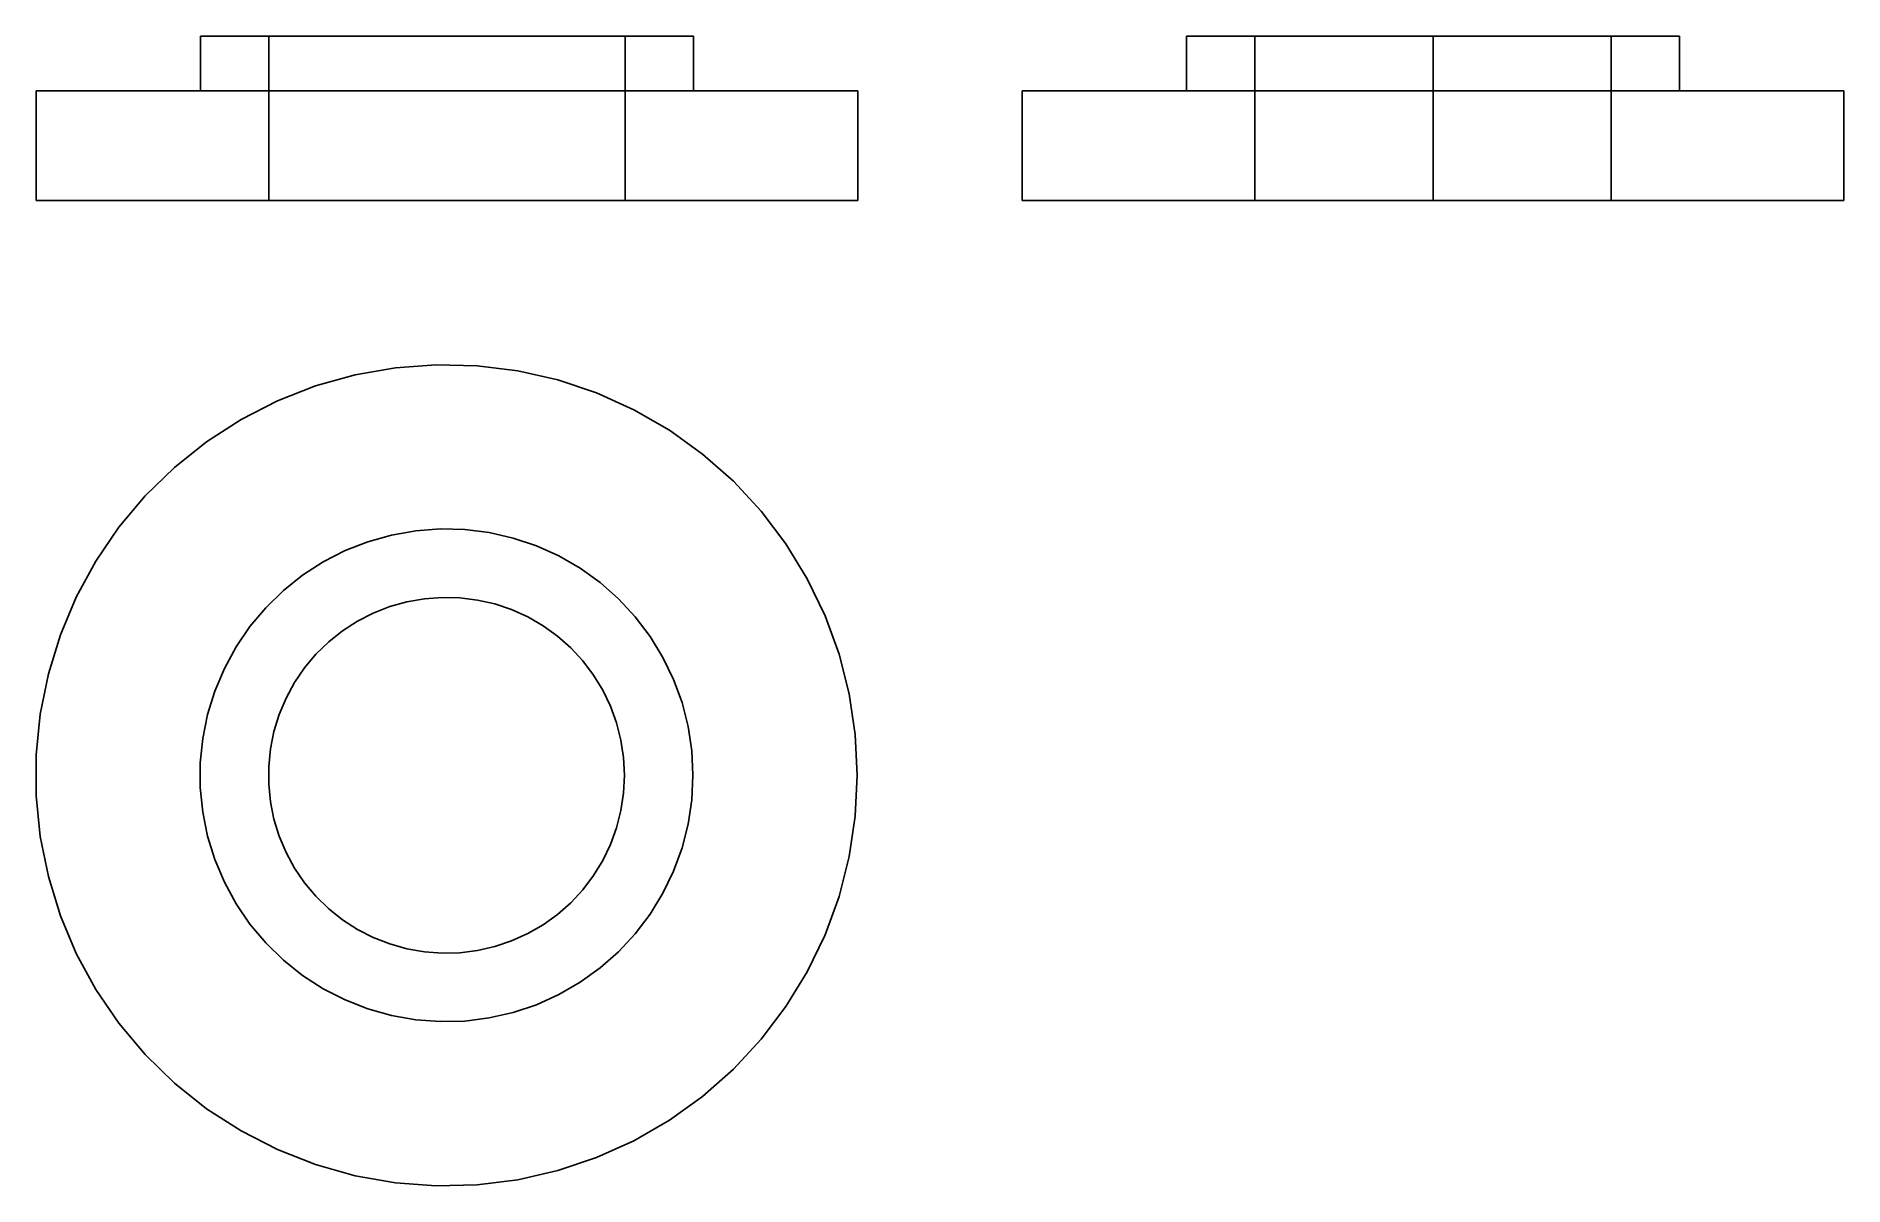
# Model space of a CAD drawing. Extents: x 0 to 3.3, y 0 to 2.1.
import ezdxf

# ---------------------------------------------------------------- set-up
doc = ezdxf.new("R2010")
doc.units = 0
doc.linetypes.add('HIDDEN', pattern=[9, 6, -3])
for name, color, linetype in [('FRONT', 7, 'CONTINUOUS'), ('FRONT_HID', 7, 'HIDDEN'), ('RIGHT', 7, 'CONTINUOUS'), ('RIGHT_HID', 7, 'HIDDEN'), ('TOP', 7, 'CONTINUOUS'), ('TOP_HID', 7, 'HIDDEN')]:
    doc.layers.add(name, color=color, linetype=linetype)

msp = doc.modelspace()

# ---------------------------------------------------------------- linework, layer by layer
at = {"layer": 'FRONT'}
for p, q in [((1.2, 2.099534), (0.3, 2.099534)), ((0.3, 2.099534), (0.3, 1.999534)), ((1.2, 1.999534), (1.2, 2.099534)), ((1.5, 1.999534), (0, 1.999534)), ((0, 1.999534), (0, 1.799534)), ((1.5, 1.799534), (1.5, 1.999534)), ((1.5, 1.799534), (0, 1.799534))]:
    msp.add_line(p, q, dxfattribs=at)
at = {"layer": 'FRONT_HID', "linetype": 'HIDDEN'}
for p, q in [((0.3, 2.099534), (1.2, 2.099534)), ((1.075, 2.099534), (0.425, 2.099534)), ((0.425, 2.099534), (1.075, 2.099534)), ((0.425, 2.099534), (0.425, 1.999534)), ((1.075, 1.999534), (1.075, 2.099534)), ((0, 1.999534), (1.5, 1.999534)), ((1.2, 1.999534), (0.3, 1.999534)), ((0.3, 1.999534), (1.2, 1.999534)), ((1.075, 1.999534), (0.425, 1.999534)), ((0.425, 1.999534), (1.075, 1.999534)), ((0.425, 1.999534), (0.425, 1.799534)), ((1.075, 1.799534), (1.075, 1.999534)), ((0, 1.799534), (1.5, 1.799534)), ((1.075, 1.799534), (0.425, 1.799534)), ((0.425, 1.799534), (1.075, 1.799534))]:
    msp.add_line(p, q, dxfattribs=at)
at = {"layer": 'RIGHT'}
for p, q in [((2.55, 2.099534), (2.1, 2.099534)), ((2.1, 2.099534), (2.1, 1.999534)), ((3, 2.099534), (2.55, 2.099534)), ((2.55, 1.999534), (2.55, 2.099534)), ((3, 2.099534), (3, 1.999534)), ((2.55, 1.999534), (1.8, 1.999534)), ((1.8, 1.999534), (1.8, 1.799534)), ((3.3, 1.999534), (2.55, 1.999534)), ((2.55, 1.799534), (2.55, 1.999534)), ((3.3, 1.999534), (3.3, 1.799534)), ((2.55, 1.799534), (1.8, 1.799534)), ((3.3, 1.799534), (2.55, 1.799534))]:
    msp.add_line(p, q, dxfattribs=at)
at = {"layer": 'RIGHT_HID', "linetype": 'HIDDEN'}
for p, q in [((2.1, 2.099534), (3, 2.099534)), ((2.55, 2.099534), (2.225, 2.099534)), ((2.225, 2.099534), (2.875, 2.099534)), ((2.225, 2.099534), (2.225, 1.999534)), ((2.875, 2.099534), (2.55, 2.099534)), ((2.55, 1.999534), (2.55, 2.099534)), ((2.875, 2.099534), (2.875, 1.999534)), ((1.8, 1.999534), (3.3, 1.999534)), ((2.55, 1.999534), (2.1, 1.999534)), ((2.1, 1.999534), (3, 1.999534)), ((2.55, 1.999534), (2.225, 1.999534)), ((2.225, 1.999534), (2.875, 1.999534)), ((2.225, 1.999534), (2.225, 1.799534)), ((3, 1.999534), (2.55, 1.999534)), ((2.55, 1.799534), (2.55, 1.999534)), ((2.875, 1.999534), (2.55, 1.999534)), ((2.875, 1.999534), (2.875, 1.799534)), ((1.8, 1.799534), (3.3, 1.799534)), ((2.55, 1.799534), (2.225, 1.799534)), ((2.225, 1.799534), (2.875, 1.799534)), ((2.875, 1.799534), (2.55, 1.799534))]:
    msp.add_line(p, q, dxfattribs=at)
at = {"layer": 'TOP'}
for p, q in [((0.65581, 1.493946), (0.582177, 1.480963)), ((0.73037, 1.499534), (0.65581, 1.493946)), ((0.805115, 1.49767), (0.73037, 1.499534)), ((0.879304, 1.488373), (0.805115, 1.49767)), ((0.952198, 1.471735), (0.879304, 1.488373)), ((0.510203, 1.460712), (0.440602, 1.433396)), ((0.582177, 1.480963), (0.510203, 1.460712)), ((1.023073, 1.447922), (0.952198, 1.471735)), ((0.440602, 1.433396), (0.374068, 1.399286)), ((1.091226, 1.417171), (1.023073, 1.447922)), ((0.374068, 1.399286), (0.31126, 1.35872)), ((1.155977, 1.379786), (1.091226, 1.417171)), ((0.31126, 1.35872), (0.252803, 1.312103)), ((1.216685, 1.33614), (1.155977, 1.379786)), ((1.272745, 1.286667), (1.216685, 1.33614)), ((0.252803, 1.312103), (0.199279, 1.259896)), ((0.199279, 1.259896), (0.151218, 1.20262)), ((1.323601, 1.231858), (1.272745, 1.286667)), ((1.368747, 1.172257), (1.323601, 1.231858)), ((0.151218, 1.20262), (0.1091, 1.140843)), ((0.648933, 1.188484), (0.605749, 1.176334)), ((0.693113, 1.196275), (0.648933, 1.188484)), ((0.737849, 1.199627), (0.693113, 1.196275)), ((0.782696, 1.198509), (0.737849, 1.199627)), ((0.827209, 1.19293), (0.782696, 1.198509)), ((0.870946, 1.182948), (0.827209, 1.19293)), ((0.563988, 1.159945), (0.524068, 1.139478)), ((0.605749, 1.176334), (0.563988, 1.159945)), ((0.913471, 1.16866), (0.870946, 1.182948)), ((0.954362, 1.150209), (0.913471, 1.16866)), ((1.407734, 1.108457), (1.368747, 1.172257)), ((0.1091, 1.140843), (0.073341, 1.07518)), ((0.524068, 1.139478), (0.486383, 1.115139)), ((0.993214, 1.127779), (0.954362, 1.150209)), ((1.029638, 1.101591), (0.993214, 1.127779)), ((0.486383, 1.115139), (0.451309, 1.087168)), ((1.063274, 1.071907), (1.029638, 1.101591)), ((1.440175, 1.041093), (1.407734, 1.108457)), ((0.073341, 1.07518), (0.044298, 1.006282)), ((0.451309, 1.087168), (0.419194, 1.055845)), ((0.64556, 1.057843), (0.615399, 1.046006)), ((0.676748, 1.066618), (0.64556, 1.057843)), ((0.708656, 1.072245), (0.676748, 1.066618)), ((0.740965, 1.074666), (0.708656, 1.072245)), ((0.773355, 1.073858), (0.740965, 1.074666)), ((0.805503, 1.069829), (0.773355, 1.073858)), ((0.837091, 1.06262), (0.805503, 1.069829)), ((0.867804, 1.052301), (0.837091, 1.06262)), ((1.093788, 1.039021), (1.063274, 1.071907)), ((0.419194, 1.055845), (0.390358, 1.021479)), ((0.586568, 1.031225), (0.559351, 1.013647)), ((0.615399, 1.046006), (0.586568, 1.031225)), ((0.897336, 1.038975), (0.867804, 1.052301)), ((0.925395, 1.022775), (0.897336, 1.038975)), ((1.120875, 1.003261), (1.093788, 1.039021)), ((1.465747, 0.970833), (1.440175, 1.041093)), ((0.044298, 1.006282), (0.02226, 0.934835)), ((0.390358, 1.021479), (0.365087, 0.984413)), ((0.53402, 0.993446), (0.510826, 0.970823)), ((0.559351, 1.013647), (0.53402, 0.993446)), ((0.951702, 1.003862), (0.925395, 1.022775)), ((0.975995, 0.982424), (0.951702, 1.003862)), ((1.144267, 0.964981), (1.120875, 1.003261)), ((0.365087, 0.984413), (0.343632, 0.945015)), ((0.510826, 0.970823), (0.49, 0.946003)), ((0.998032, 0.958673), (0.975995, 0.982424)), ((1.017595, 0.932846), (0.998032, 0.958673)), ((1.163732, 0.924563), (1.144267, 0.964981)), ((1.484197, 0.898376), (1.465747, 0.970833)), ((0.02226, 0.934835), (0.007445, 0.861549)), ((0.343632, 0.945015), (0.326206, 0.903676)), ((0.49, 0.946003), (0.471748, 0.919233)), ((1.03449, 0.905199), (1.017595, 0.932846)), ((1.179075, 0.882407), (1.163732, 0.924563)), ((0.326206, 0.903676), (0.312983, 0.860808)), ((0.471748, 0.919233), (0.456253, 0.890779)), ((1.048547, 0.876008), (1.03449, 0.905199)), ((1.495341, 0.824443), (1.484197, 0.898376)), ((0.007445, 0.861549), (0, 0.787151)), ((0.312983, 0.860808), (0.304094, 0.816836)), ((0.443668, 0.860923), (0.434118, 0.829963)), ((0.456253, 0.890779), (0.443668, 0.860923)), ((1.059629, 0.845562), (1.048547, 0.876008)), ((1.190145, 0.838933), (1.179075, 0.882407)), ((0.434118, 0.829963), (0.427698, 0.798206)), ((1.067624, 0.814164), (1.059629, 0.845562)), ((1.196832, 0.794572), (1.190145, 0.838933)), ((0.304094, 0.816836), (0.299627, 0.772198)), ((0.427698, 0.798206), (0.424472, 0.765967)), ((1.072453, 0.782126), (1.067624, 0.814164)), ((1.199068, 0.749767), (1.196832, 0.794572)), ((1.499068, 0.749767), (1.495341, 0.824443)), ((0, 0.787151), (0, 0.712382)), ((0.299627, 0.772198), (0.299627, 0.727336)), ((0.424472, 0.765967), (0.424472, 0.733567)), ((1.074068, 0.749767), (1.072453, 0.782126)), ((0.299627, 0.727336), (0.304094, 0.682698)), ((0.424472, 0.733567), (0.427698, 0.701328)), ((1.072453, 0.717407), (1.074068, 0.749767)), ((1.196832, 0.704961), (1.199068, 0.749767)), ((1.495341, 0.675091), (1.499068, 0.749767)), ((0, 0.712382), (0.007445, 0.637985)), ((0.427698, 0.701328), (0.434118, 0.669571)), ((1.067624, 0.685369), (1.072453, 0.717407)), ((1.190145, 0.660601), (1.196832, 0.704961)), ((0.304094, 0.682698), (0.312983, 0.638726)), ((0.434118, 0.669571), (0.443668, 0.63861)), ((1.059629, 0.653971), (1.067624, 0.685369)), ((1.179075, 0.617127), (1.190145, 0.660601)), ((1.484197, 0.601157), (1.495341, 0.675091)), ((0.007445, 0.637985), (0.02226, 0.564699)), ((0.312983, 0.638726), (0.326206, 0.595858)), ((0.443668, 0.63861), (0.456253, 0.608755)), ((1.048547, 0.623526), (1.059629, 0.653971)), ((0.326206, 0.595858), (0.343632, 0.554519)), ((0.456253, 0.608755), (0.471748, 0.5803)), ((1.017595, 0.566688), (1.03449, 0.594334)), ((1.03449, 0.594334), (1.048547, 0.623526)), ((1.163732, 0.574971), (1.179075, 0.617127)), ((1.465747, 0.528701), (1.484197, 0.601157)), ((0.02226, 0.564699), (0.044298, 0.493252)), ((0.471748, 0.5803), (0.49, 0.55353)), ((0.998032, 0.540861), (1.017595, 0.566688)), ((1.144267, 0.534553), (1.163732, 0.574971)), ((0.343632, 0.554519), (0.365087, 0.515121)), ((0.49, 0.55353), (0.510826, 0.528711)), ((0.510826, 0.528711), (0.53402, 0.506088)), ((0.975995, 0.51711), (0.998032, 0.540861)), ((1.120875, 0.496273), (1.144267, 0.534553)), ((1.440175, 0.458441), (1.465747, 0.528701)), ((0.365087, 0.515121), (0.390358, 0.478055)), ((0.53402, 0.506088), (0.559351, 0.485887)), ((0.925395, 0.476758), (0.951702, 0.495672)), ((0.951702, 0.495672), (0.975995, 0.51711)), ((1.093788, 0.460512), (1.120875, 0.496273)), ((0.044298, 0.493252), (0.073341, 0.424354)), ((0.390358, 0.478055), (0.419194, 0.443689)), ((0.559351, 0.485887), (0.586568, 0.468309)), ((0.586568, 0.468309), (0.615399, 0.453527)), ((0.897336, 0.460559), (0.925395, 0.476758)), ((0.419194, 0.443689), (0.451309, 0.412365)), ((0.615399, 0.453527), (0.64556, 0.44169)), ((0.64556, 0.44169), (0.676748, 0.432915)), ((0.676748, 0.432915), (0.708656, 0.427289)), ((0.773355, 0.425676), (0.805503, 0.429704)), ((0.805503, 0.429704), (0.837091, 0.436914)), ((0.837091, 0.436914), (0.867804, 0.447233)), ((0.867804, 0.447233), (0.897336, 0.460559)), ((1.063274, 0.427627), (1.093788, 0.460512)), ((1.407734, 0.391076), (1.440175, 0.458441)), ((0.073341, 0.424354), (0.1091, 0.35869)), ((0.451309, 0.412365), (0.486383, 0.384395)), ((0.708656, 0.427289), (0.740965, 0.424868)), ((0.740965, 0.424868), (0.773355, 0.425676)), ((0.993214, 0.371755), (1.029638, 0.397943)), ((1.029638, 0.397943), (1.063274, 0.427627)), ((0.486383, 0.384395), (0.524068, 0.360055)), ((0.954362, 0.349325), (0.993214, 0.371755)), ((1.368747, 0.327277), (1.407734, 0.391076)), ((0.1091, 0.35869), (0.151218, 0.296914)), ((0.524068, 0.360055), (0.563988, 0.339589)), ((0.563988, 0.339589), (0.605749, 0.3232)), ((0.870946, 0.316586), (0.913471, 0.330874)), ((0.913471, 0.330874), (0.954362, 0.349325)), ((0.605749, 0.3232), (0.648933, 0.311049)), ((0.648933, 0.311049), (0.693113, 0.303259)), ((0.693113, 0.303259), (0.737849, 0.299907)), ((0.737849, 0.299907), (0.782696, 0.301025)), ((0.782696, 0.301025), (0.827209, 0.306603)), ((0.827209, 0.306603), (0.870946, 0.316586)), ((1.323601, 0.267676), (1.368747, 0.327277)), ((0.151218, 0.296914), (0.199279, 0.239637)), ((1.272745, 0.212867), (1.323601, 0.267676)), ((0.199279, 0.239637), (0.252803, 0.187431)), ((1.216685, 0.163393), (1.272745, 0.212867)), ((0.252803, 0.187431), (0.31126, 0.140813)), ((0.31126, 0.140813), (0.374068, 0.100248)), ((1.155977, 0.119747), (1.216685, 0.163393)), ((0.374068, 0.100248), (0.440602, 0.066137)), ((1.091226, 0.082363), (1.155977, 0.119747)), ((0.440602, 0.066137), (0.510203, 0.038821)), ((1.023073, 0.051612), (1.091226, 0.082363)), ((0.510203, 0.038821), (0.582177, 0.018571)), ((0.952198, 0.027799), (1.023073, 0.051612)), ((0.582177, 0.018571), (0.65581, 0.005587)), ((0.65581, 0.005587), (0.73037, 0)), ((0.73037, 0), (0.805115, 0.001864)), ((0.805115, 0.001864), (0.879304, 0.011161)), ((0.879304, 0.011161), (0.952198, 0.027799))]:
    msp.add_line(p, q, dxfattribs=at)
at = {"layer": 'TOP_HID', "linetype": 'HIDDEN'}
for p, q in [((0.65581, 1.493946), (0.582177, 1.480963)), ((0.73037, 1.499534), (0.65581, 1.493946)), ((0.805115, 1.49767), (0.73037, 1.499534)), ((0.879304, 1.488373), (0.805115, 1.49767)), ((0.952198, 1.471735), (0.879304, 1.488373)), ((0.510203, 1.460712), (0.440602, 1.433396)), ((0.582177, 1.480963), (0.510203, 1.460712)), ((1.023073, 1.447922), (0.952198, 1.471735)), ((0.440602, 1.433396), (0.374068, 1.399286)), ((1.091226, 1.417171), (1.023073, 1.447922)), ((0.374068, 1.399286), (0.31126, 1.35872)), ((1.155977, 1.379786), (1.091226, 1.417171)), ((0.31126, 1.35872), (0.252803, 1.312103)), ((1.216685, 1.33614), (1.155977, 1.379786)), ((1.272745, 1.286667), (1.216685, 1.33614)), ((0.252803, 1.312103), (0.199279, 1.259896)), ((0.199279, 1.259896), (0.151218, 1.20262)), ((1.323601, 1.231858), (1.272745, 1.286667)), ((1.368747, 1.172257), (1.323601, 1.231858)), ((0.151218, 1.20262), (0.1091, 1.140843)), ((0.648933, 1.188484), (0.605749, 1.176334)), ((0.693113, 1.196275), (0.648933, 1.188484)), ((0.737849, 1.199627), (0.693113, 1.196275)), ((0.782696, 1.198509), (0.737849, 1.199627)), ((0.827209, 1.19293), (0.782696, 1.198509)), ((0.870946, 1.182948), (0.827209, 1.19293)), ((0.563988, 1.159945), (0.524068, 1.139478)), ((0.605749, 1.176334), (0.563988, 1.159945)), ((0.913471, 1.16866), (0.870946, 1.182948)), ((0.954362, 1.150209), (0.913471, 1.16866)), ((1.407734, 1.108457), (1.368747, 1.172257)), ((0.1091, 1.140843), (0.073341, 1.07518)), ((0.524068, 1.139478), (0.486383, 1.115139)), ((0.993214, 1.127779), (0.954362, 1.150209)), ((1.029638, 1.101591), (0.993214, 1.127779)), ((0.486383, 1.115139), (0.451309, 1.087168)), ((1.063274, 1.071907), (1.029638, 1.101591)), ((1.440175, 1.041093), (1.407734, 1.108457)), ((0.073341, 1.07518), (0.044298, 1.006282)), ((0.451309, 1.087168), (0.419194, 1.055845)), ((0.64556, 1.057843), (0.615399, 1.046006)), ((0.64556, 1.057843), (0.615399, 1.046006)), ((0.676748, 1.066618), (0.64556, 1.057843)), ((0.676748, 1.066618), (0.64556, 1.057843)), ((0.708656, 1.072245), (0.676748, 1.066618)), ((0.708656, 1.072245), (0.676748, 1.066618)), ((0.740965, 1.074666), (0.708656, 1.072245)), ((0.740965, 1.074666), (0.708656, 1.072245)), ((0.773355, 1.073858), (0.740965, 1.074666)), ((0.773355, 1.073858), (0.740965, 1.074666)), ((0.805503, 1.069829), (0.773355, 1.073858)), ((0.805503, 1.069829), (0.773355, 1.073858)), ((0.837091, 1.06262), (0.805503, 1.069829)), ((0.837091, 1.06262), (0.805503, 1.069829)), ((0.867804, 1.052301), (0.837091, 1.06262)), ((0.867804, 1.052301), (0.837091, 1.06262)), ((1.093788, 1.039021), (1.063274, 1.071907)), ((0.419194, 1.055845), (0.390358, 1.021479)), ((0.586568, 1.031225), (0.559351, 1.013647)), ((0.586568, 1.031225), (0.559351, 1.013647)), ((0.615399, 1.046006), (0.586568, 1.031225)), ((0.615399, 1.046006), (0.586568, 1.031225)), ((0.897336, 1.038975), (0.867804, 1.052301)), ((0.897336, 1.038975), (0.867804, 1.052301)), ((0.925395, 1.022775), (0.897336, 1.038975)), ((0.925395, 1.022775), (0.897336, 1.038975)), ((1.120875, 1.003261), (1.093788, 1.039021)), ((1.465747, 0.970833), (1.440175, 1.041093)), ((0.044298, 1.006282), (0.02226, 0.934835)), ((0.390358, 1.021479), (0.365087, 0.984413)), ((0.53402, 0.993446), (0.510826, 0.970823)), ((0.53402, 0.993446), (0.510826, 0.970823)), ((0.559351, 1.013647), (0.53402, 0.993446)), ((0.559351, 1.013647), (0.53402, 0.993446)), ((0.951702, 1.003862), (0.925395, 1.022775)), ((0.951702, 1.003862), (0.925395, 1.022775)), ((0.975995, 0.982424), (0.951702, 1.003862)), ((0.975995, 0.982424), (0.951702, 1.003862)), ((1.144267, 0.964981), (1.120875, 1.003261)), ((0.365087, 0.984413), (0.343632, 0.945015)), ((0.510826, 0.970823), (0.49, 0.946003)), ((0.510826, 0.970823), (0.49, 0.946003)), ((0.998032, 0.958673), (0.975995, 0.982424)), ((0.998032, 0.958673), (0.975995, 0.982424)), ((1.017595, 0.932846), (0.998032, 0.958673)), ((1.017595, 0.932846), (0.998032, 0.958673)), ((1.163732, 0.924563), (1.144267, 0.964981)), ((1.484197, 0.898376), (1.465747, 0.970833)), ((0.02226, 0.934835), (0.007445, 0.861549)), ((0.343632, 0.945015), (0.326206, 0.903676)), ((0.49, 0.946003), (0.471748, 0.919233)), ((0.49, 0.946003), (0.471748, 0.919233)), ((1.03449, 0.905199), (1.017595, 0.932846)), ((1.03449, 0.905199), (1.017595, 0.932846)), ((1.179075, 0.882407), (1.163732, 0.924563)), ((0.326206, 0.903676), (0.312983, 0.860808)), ((0.471748, 0.919233), (0.456253, 0.890779)), ((0.471748, 0.919233), (0.456253, 0.890779)), ((1.048547, 0.876008), (1.03449, 0.905199)), ((1.048547, 0.876008), (1.03449, 0.905199)), ((1.495341, 0.824443), (1.484197, 0.898376)), ((0.007445, 0.861549), (0, 0.787151)), ((0.312983, 0.860808), (0.304094, 0.816836)), ((0.443668, 0.860923), (0.434118, 0.829963)), ((0.443668, 0.860923), (0.434118, 0.829963)), ((0.456253, 0.890779), (0.443668, 0.860923)), ((0.456253, 0.890779), (0.443668, 0.860923)), ((1.059629, 0.845562), (1.048547, 0.876008)), ((1.059629, 0.845562), (1.048547, 0.876008)), ((1.190145, 0.838933), (1.179075, 0.882407)), ((0.434118, 0.829963), (0.427698, 0.798206)), ((0.434118, 0.829963), (0.427698, 0.798206)), ((1.067624, 0.814164), (1.059629, 0.845562)), ((1.067624, 0.814164), (1.059629, 0.845562)), ((1.196832, 0.794572), (1.190145, 0.838933)), ((0.304094, 0.816836), (0.299627, 0.772198)), ((0.427698, 0.798206), (0.424472, 0.765967)), ((0.427698, 0.798206), (0.424472, 0.765967)), ((1.072453, 0.782126), (1.067624, 0.814164)), ((1.072453, 0.782126), (1.067624, 0.814164)), ((1.199068, 0.749767), (1.196832, 0.794572)), ((1.499068, 0.749767), (1.495341, 0.824443)), ((0, 0.787151), (0, 0.712382)), ((0.299627, 0.772198), (0.299627, 0.727336)), ((0.424472, 0.765967), (0.424472, 0.733567)), ((0.424472, 0.765967), (0.424472, 0.733567)), ((1.074068, 0.749767), (1.072453, 0.782126)), ((1.074068, 0.749767), (1.072453, 0.782126)), ((0.299627, 0.727336), (0.304094, 0.682698)), ((0.424472, 0.733567), (0.427698, 0.701328)), ((0.424472, 0.733567), (0.427698, 0.701328)), ((1.072453, 0.717407), (1.074068, 0.749767)), ((1.072453, 0.717407), (1.074068, 0.749767)), ((1.196832, 0.704961), (1.199068, 0.749767)), ((1.495341, 0.675091), (1.499068, 0.749767)), ((0, 0.712382), (0.007445, 0.637985)), ((0.427698, 0.701328), (0.434118, 0.669571)), ((0.427698, 0.701328), (0.434118, 0.669571)), ((1.067624, 0.685369), (1.072453, 0.717407)), ((1.067624, 0.685369), (1.072453, 0.717407)), ((1.190145, 0.660601), (1.196832, 0.704961)), ((0.304094, 0.682698), (0.312983, 0.638726)), ((0.434118, 0.669571), (0.443668, 0.63861)), ((0.434118, 0.669571), (0.443668, 0.63861)), ((1.059629, 0.653971), (1.067624, 0.685369)), ((1.059629, 0.653971), (1.067624, 0.685369)), ((1.179075, 0.617127), (1.190145, 0.660601)), ((1.484197, 0.601157), (1.495341, 0.675091)), ((0.007445, 0.637985), (0.02226, 0.564699)), ((0.312983, 0.638726), (0.326206, 0.595858)), ((0.443668, 0.63861), (0.456253, 0.608755)), ((0.443668, 0.63861), (0.456253, 0.608755)), ((1.048547, 0.623526), (1.059629, 0.653971)), ((1.048547, 0.623526), (1.059629, 0.653971)), ((0.326206, 0.595858), (0.343632, 0.554519)), ((0.456253, 0.608755), (0.471748, 0.5803)), ((0.456253, 0.608755), (0.471748, 0.5803)), ((1.017595, 0.566688), (1.03449, 0.594334)), ((1.017595, 0.566688), (1.03449, 0.594334)), ((1.03449, 0.594334), (1.048547, 0.623526)), ((1.03449, 0.594334), (1.048547, 0.623526)), ((1.163732, 0.574971), (1.179075, 0.617127)), ((1.465747, 0.528701), (1.484197, 0.601157)), ((0.02226, 0.564699), (0.044298, 0.493252)), ((0.471748, 0.5803), (0.49, 0.55353)), ((0.471748, 0.5803), (0.49, 0.55353)), ((0.998032, 0.540861), (1.017595, 0.566688)), ((0.998032, 0.540861), (1.017595, 0.566688)), ((1.144267, 0.534553), (1.163732, 0.574971)), ((0.343632, 0.554519), (0.365087, 0.515121)), ((0.49, 0.55353), (0.510826, 0.528711)), ((0.49, 0.55353), (0.510826, 0.528711)), ((0.510826, 0.528711), (0.53402, 0.506088)), ((0.510826, 0.528711), (0.53402, 0.506088)), ((0.975995, 0.51711), (0.998032, 0.540861)), ((0.975995, 0.51711), (0.998032, 0.540861)), ((1.120875, 0.496273), (1.144267, 0.534553)), ((1.440175, 0.458441), (1.465747, 0.528701)), ((0.365087, 0.515121), (0.390358, 0.478055)), ((0.53402, 0.506088), (0.559351, 0.485887)), ((0.53402, 0.506088), (0.559351, 0.485887)), ((0.925395, 0.476758), (0.951702, 0.495672)), ((0.925395, 0.476758), (0.951702, 0.495672)), ((0.951702, 0.495672), (0.975995, 0.51711)), ((0.951702, 0.495672), (0.975995, 0.51711)), ((1.093788, 0.460512), (1.120875, 0.496273)), ((0.044298, 0.493252), (0.073341, 0.424354)), ((0.390358, 0.478055), (0.419194, 0.443689)), ((0.559351, 0.485887), (0.586568, 0.468309)), ((0.559351, 0.485887), (0.586568, 0.468309)), ((0.586568, 0.468309), (0.615399, 0.453527)), ((0.586568, 0.468309), (0.615399, 0.453527)), ((0.897336, 0.460559), (0.925395, 0.476758)), ((0.897336, 0.460559), (0.925395, 0.476758)), ((0.419194, 0.443689), (0.451309, 0.412365)), ((0.615399, 0.453527), (0.64556, 0.44169)), ((0.615399, 0.453527), (0.64556, 0.44169)), ((0.64556, 0.44169), (0.676748, 0.432915)), ((0.64556, 0.44169), (0.676748, 0.432915)), ((0.676748, 0.432915), (0.708656, 0.427289)), ((0.676748, 0.432915), (0.708656, 0.427289)), ((0.773355, 0.425676), (0.805503, 0.429704)), ((0.773355, 0.425676), (0.805503, 0.429704)), ((0.805503, 0.429704), (0.837091, 0.436914)), ((0.805503, 0.429704), (0.837091, 0.436914)), ((0.837091, 0.436914), (0.867804, 0.447233)), ((0.837091, 0.436914), (0.867804, 0.447233)), ((0.867804, 0.447233), (0.897336, 0.460559)), ((0.867804, 0.447233), (0.897336, 0.460559)), ((1.063274, 0.427627), (1.093788, 0.460512)), ((1.407734, 0.391076), (1.440175, 0.458441)), ((0.073341, 0.424354), (0.1091, 0.35869)), ((0.451309, 0.412365), (0.486383, 0.384395)), ((0.708656, 0.427289), (0.740965, 0.424868)), ((0.708656, 0.427289), (0.740965, 0.424868)), ((0.740965, 0.424868), (0.773355, 0.425676)), ((0.740965, 0.424868), (0.773355, 0.425676)), ((0.993214, 0.371755), (1.029638, 0.397943)), ((1.029638, 0.397943), (1.063274, 0.427627)), ((0.486383, 0.384395), (0.524068, 0.360055)), ((0.954362, 0.349325), (0.993214, 0.371755)), ((1.368747, 0.327277), (1.407734, 0.391076)), ((0.1091, 0.35869), (0.151218, 0.296914)), ((0.524068, 0.360055), (0.563988, 0.339589)), ((0.563988, 0.339589), (0.605749, 0.3232)), ((0.870946, 0.316586), (0.913471, 0.330874)), ((0.913471, 0.330874), (0.954362, 0.349325)), ((0.605749, 0.3232), (0.648933, 0.311049)), ((0.648933, 0.311049), (0.693113, 0.303259)), ((0.693113, 0.303259), (0.737849, 0.299907)), ((0.737849, 0.299907), (0.782696, 0.301025)), ((0.782696, 0.301025), (0.827209, 0.306603)), ((0.827209, 0.306603), (0.870946, 0.316586)), ((1.323601, 0.267676), (1.368747, 0.327277)), ((0.151218, 0.296914), (0.199279, 0.239637)), ((1.272745, 0.212867), (1.323601, 0.267676)), ((0.199279, 0.239637), (0.252803, 0.187431)), ((1.216685, 0.163393), (1.272745, 0.212867)), ((0.252803, 0.187431), (0.31126, 0.140813)), ((0.31126, 0.140813), (0.374068, 0.100248)), ((1.155977, 0.119747), (1.216685, 0.163393)), ((0.374068, 0.100248), (0.440602, 0.066137)), ((1.091226, 0.082363), (1.155977, 0.119747)), ((0.440602, 0.066137), (0.510203, 0.038821)), ((1.023073, 0.051612), (1.091226, 0.082363)), ((0.510203, 0.038821), (0.582177, 0.018571)), ((0.952198, 0.027799), (1.023073, 0.051612)), ((0.582177, 0.018571), (0.65581, 0.005587)), ((0.65581, 0.005587), (0.73037, 0)), ((0.73037, 0), (0.805115, 0.001864)), ((0.805115, 0.001864), (0.879304, 0.011161)), ((0.879304, 0.011161), (0.952198, 0.027799))]:
    msp.add_line(p, q, dxfattribs=at)

doc.saveas('drawing.dxf')
